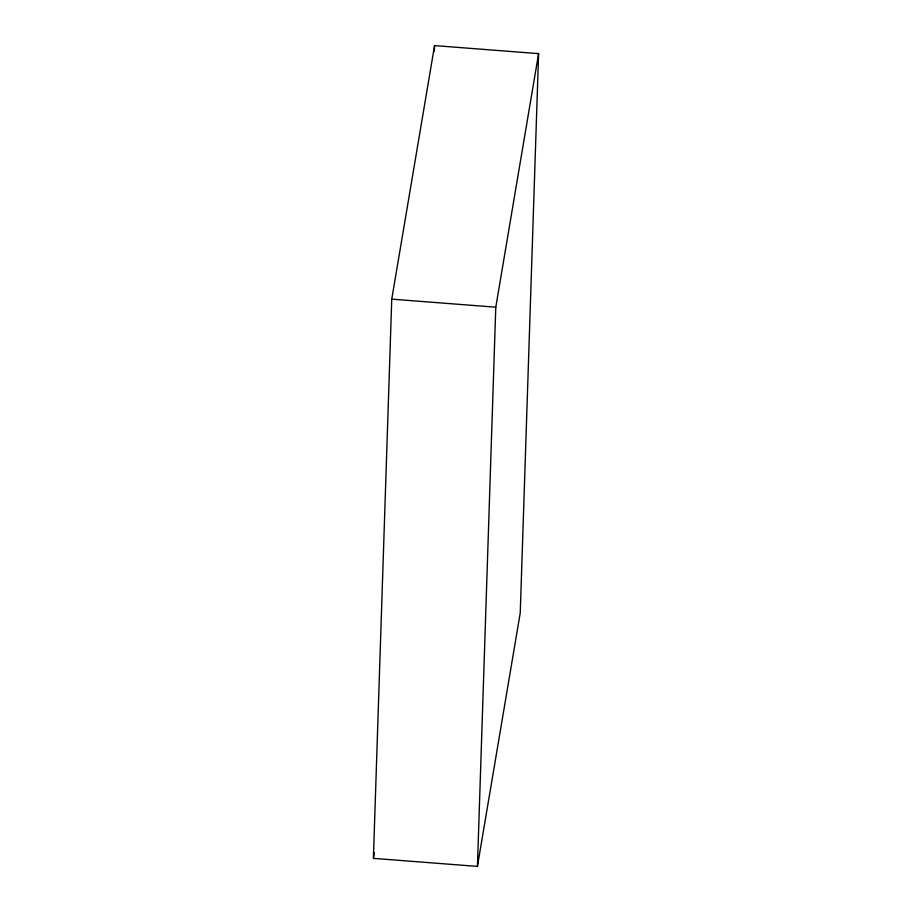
<?xml version="1.0" encoding="UTF-8"?>
<svg xmlns="http://www.w3.org/2000/svg" width="912" height="912" viewBox="0 0 912 912"><rect width="100%" height="100%" fill="white"/><g stroke="black" fill="none" stroke-linecap="round" stroke-linejoin="round"><path stroke-width="1.37" d="M391.75 299.147L373.396 858.363L477.432 866.4L520.25 612.853L538.604 53.637L434.568 45.6L391.75 299.147L495.786 307.184L538.604 53.637M434.374 51.289L434.568 45.6M477.432 866.4L495.786 307.184M373.635 856.972L374.342 852.766"/></g></svg>
